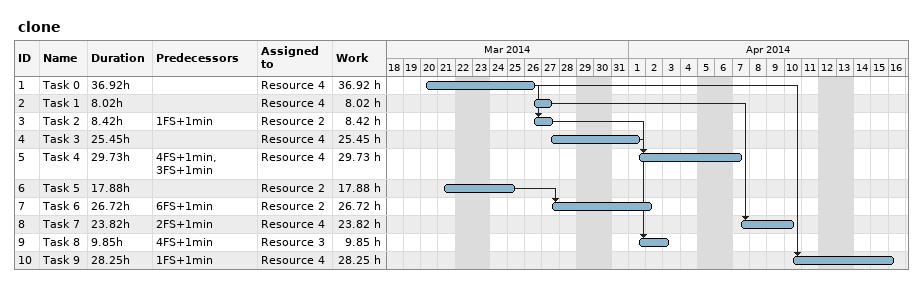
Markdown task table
clone

| ID | Task | Duration | Start | Finish | Predecessors | Resources | Work (h) |
|---|---|---|---|---|---|---|---|
| 1 | Task 0 | 36.92h | 2014-03-20 | 2014-03-26 |  | Resource 4 | 36.92 |
| 2 | Task 1 | 8.02h | 2014-03-26 | 2014-03-27 |  | Resource 4 | 8.02 |
| 3 | Task 2 | 8.42h | 2014-03-26 | 2014-03-27 | 1FS+1min | Resource 2 | 8.42 |
| 4 | Task 3 | 25.45h | 2014-03-27 | 2014-04-01 |  | Resource 4 | 25.45 |
| 5 | Task 4 | 29.73h | 2014-04-01 | 2014-04-07 | 4FS+1min, 3FS+1min | Resource 4 | 29.73 |
| 6 | Task 5 | 17.88h | 2014-03-21 | 2014-03-25 |  | Resource 2 | 17.88 |
| 7 | Task 6 | 26.72h | 2014-03-27 | 2014-04-02 | 6FS+1min | Resource 2 | 26.72 |
| 8 | Task 7 | 23.82h | 2014-04-07 | 2014-04-10 | 2FS+1min | Resource 4 | 23.82 |
| 9 | Task 8 | 9.85h | 2014-04-01 | 2014-04-03 | 4FS+1min | Resource 3 | 9.85 |
| 10 | Task 9 | 28.25h | 2014-04-10 | 2014-04-16 | 1FS+1min | Resource 4 | 28.25 |
